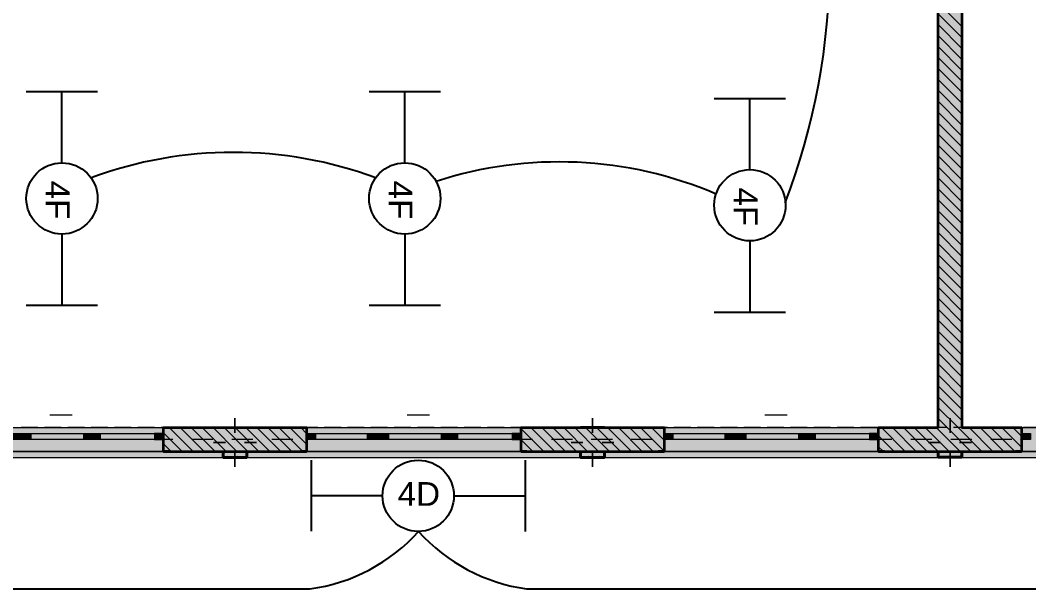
# Model space of a CAD drawing. Header units: inches. Extents: x 206002 to 410047, y 60394 to 83306.
# Drawn here: x 217728 to 226213, y 62708 to 67498 of the extents above; entities that cross this region are included whole.
import ezdxf

# ---------------------------------------------------------------- set-up
doc = ezdxf.new("R2010")
doc.units = ezdxf.units.IN
doc.header["$MEASUREMENT"] = 0
for name, color, linetype in [('LIGHTING', 1, 'Continuous'), ('PDF_Annotation - Text', 7, 'Continuous'), ('PDF_Structural - Bearing', 7, 'Continuous')]:
    doc.layers.add(name, color=color, linetype=linetype)
doc.styles.get("Standard").update_dxf_attribs({"font": 'arial.ttf'})

msp = doc.modelspace()

# ---------------------------------------------------------------- linework, layer by layer
at = {"layer": 'LIGHTING'}
for p, q in [((217779.1, 66896.1), (218379.1, 66896.1)), ((218079.1, 66296.1), (218079.1, 66896.1)), ((220663.3, 66896.1), (221263.3, 66896.1)), ((220963.3, 66296.1), (220963.3, 66896.1)), ((223566.7, 66838.9), (224166.7, 66838.9)), ((223866.7, 66238.9), (223866.7, 66838.9)), ((218079.1, 65696.1), (218079.1, 65096.1)), ((220963.3, 65696.1), (220963.3, 65096.1)), ((223866.7, 65638.9), (223866.7, 65038.9)), ((217779.1, 65096.1), (218379.1, 65096.1)), ((220663.3, 65096.1), (221263.3, 65096.1)), ((223566.7, 65038.9), (224166.7, 65038.9)), ((220175.2, 63793.3), (220175.2, 63193.3)), ((221976.7, 63791.9), (221976.7, 63191.9)), ((220776.7, 63491.9), (220175.2, 63491.9)), ((221376.7, 63491.9), (221976.7, 63491.9)), ((215903.8, 62708.3), (220165.5, 62708.3)), ((221988.5, 62708.3), (229204.4, 62708.3))]:
    msp.add_line(p, q, dxfattribs=at)
for centre in [(218079.1, 65996.1), (220963.3, 65996.1), (223866.7, 65938.9), (221076.7, 63491.9)]:
    msp.add_circle(centre, 300, dxfattribs=at)
for centre, radius, start, end in [((218777.8, 68004.7), 5762.4, 339.20288, 20.20577), ((219521.2, 62927), 3456.9, 69.73146, 110.26854), ((222262.8, 62952.8), 3350.9, 66.81914, 108.00829), ((219964.7, 64193.5), 1498.7, 277.69884, 318.06295), ((222191.9, 64186.6), 1492.2, 221.80345, 262.16533)]:
    msp.add_arc(centre, radius, start, end, dxfattribs=at)
at = {"layer": 'PDF_Annotation - Text', "lineweight": 9}
for points in [[(217976.8, 64174.6), (218163.9, 64174.6)], [(220984.7, 64174.6), (221171.8, 64174.6)], [(223992.6, 64174.6), (224179.7, 64174.6)]]:
    msp.add_lwpolyline(points, dxfattribs=at)
at = {"layer": 'PDF_Structural - Bearing', "lineweight": 18}
msp.add_lwpolyline([(271070.4, 74292.9), (240590.2, 74292.9), (240590.2, 81254.4), (237582.3, 81254.4), (237582.3, 74292.9), (207102.1, 74292.9), (207102.1, 65369.4), (216627.1, 65369.4), (216627.1, 63865.4), (261745.9, 63865.4), (261745.9, 65369.4), (271070.4, 65369.4)], close=True, dxfattribs=at)
for points in [[(261745.9, 63951.2), (261745.9, 63865.4), (216627.1, 63865.4), (216627.1, 63815.3), (261796, 63815.3), (261796, 63865.4), (261796, 65319.2), (264753.8, 65319.2), (264803.9, 65319.2), (264803.9, 72087), (264753.8, 72087), (264753.8, 65369.4), (261796, 65369.4), (261745.9, 65369.4), (261745.9, 63865.4), (261668.3, 63865.4)], [(217877.2, 64065.9), (217735.7, 64065.9)], [(218073.3, 64065.9), (217931.8, 64065.9)], [(218269.4, 64065.9), (218128, 64065.9)], [(218465.5, 64065.9), (218324.1, 64065.9)], [(218661.7, 64065.9), (218520.2, 64065.9)], [(218857.9, 64065.9), (218716.3, 64065.9)], [(219054, 64065.9), (218912.5, 64065.9)], [(219250.1, 64065.9), (219108.6, 64065.9)], [(219446.2, 64065.9), (219304.8, 64065.9)], [(219642.3, 64065.9), (219500.9, 64065.9)], [(219838.5, 64065.9), (219697, 64065.9)], [(220034.6, 64065.9), (219893.1, 64065.9)], [(220230.7, 64065.9), (220089.2, 64065.9)], [(220426.8, 64065.9), (220285.3, 64065.9)], [(220623, 64065.9), (220481.5, 64065.9)], [(220819.1, 64065.9), (220677.7, 64065.9)], [(221015.3, 64065.9), (220873.8, 64065.9)], [(221211.4, 64065.9), (221069.9, 64065.9)], [(221407.5, 64065.9), (221266, 64065.9)], [(221603.6, 64065.9), (221462.1, 64065.9)], [(221799.7, 64065.9), (221658.3, 64065.9)], [(221995.8, 64065.9), (221854.4, 64065.9)], [(222192, 64065.9), (222050.5, 64065.9)], [(222388.2, 64065.9), (222246.6, 64065.9)], [(222584.3, 64065.9), (222442.8, 64065.9)], [(222780.4, 64065.9), (222638.9, 64065.9)], [(222976.5, 64065.9), (222835.1, 64065.9)], [(223172.6, 64065.9), (223031.2, 64065.9)], [(223368.8, 64065.9), (223227.3, 64065.9)], [(223564.9, 64065.9), (223423.4, 64065.9)], [(223761, 64065.9), (223619.5, 64065.9)], [(223957.1, 64065.9), (223815.6, 64065.9)], [(224153.3, 64065.9), (224011.8, 64065.9)], [(224349.4, 64065.9), (224208, 64065.9)], [(224545.6, 64065.9), (224404.1, 64065.9)], [(224741.7, 64065.9), (224600.2, 64065.9)], [(224937.8, 64065.9), (224796.3, 64065.9)], [(225133.9, 64065.9), (224992.4, 64065.9)], [(225330, 64065.9), (225188.5, 64065.9)], [(225526.1, 64065.9), (225384.7, 64065.9)], [(225722.3, 64065.9), (225580.8, 64065.9)], [(225918.5, 64065.9), (225776.9, 64065.9)], [(226114.6, 64065.9), (225973.1, 64065.9)], [(226310.7, 64065.9), (226169.2, 64065.9)], [(217877.2, 63865.4), (217735.7, 63865.4)], [(218073.3, 63865.4), (217931.8, 63865.4)], [(218269.4, 63865.4), (218128, 63865.4)], [(218465.5, 63865.4), (218324.1, 63865.4)], [(218661.7, 63865.4), (218520.2, 63865.4)], [(218857.9, 63865.4), (218716.3, 63865.4)], [(219054, 63865.4), (218912.5, 63865.4)], [(219250.1, 63865.4), (219108.6, 63865.4)], [(219446.2, 63865.4), (219304.8, 63865.4)], [(219642.3, 63865.4), (219500.9, 63865.4)], [(219838.5, 63865.4), (219697, 63865.4)], [(220034.6, 63865.4), (219893.1, 63865.4)], [(220230.7, 63865.4), (220089.2, 63865.4)], [(220426.8, 63865.4), (220285.3, 63865.4)], [(220623, 63865.4), (220481.5, 63865.4)], [(220819.1, 63865.4), (220677.7, 63865.4)], [(221015.3, 63865.4), (220873.8, 63865.4)], [(221211.4, 63865.4), (221069.9, 63865.4)], [(221407.5, 63865.4), (221266, 63865.4)], [(221603.6, 63865.4), (221462.1, 63865.4)], [(221799.7, 63865.4), (221658.3, 63865.4)], [(221995.8, 63865.4), (221854.4, 63865.4)], [(222192, 63865.4), (222050.5, 63865.4)], [(222388.2, 63865.4), (222246.6, 63865.4)], [(222584.3, 63865.4), (222442.8, 63865.4)], [(222780.4, 63865.4), (222638.9, 63865.4)], [(222976.5, 63865.4), (222835.1, 63865.4)], [(223172.6, 63865.4), (223031.2, 63865.4)], [(223368.8, 63865.4), (223227.3, 63865.4)], [(223564.9, 63865.4), (223423.4, 63865.4)], [(223761, 63865.4), (223619.5, 63865.4)], [(223957.1, 63865.4), (223815.6, 63865.4)], [(224153.3, 63865.4), (224011.8, 63865.4)], [(224349.4, 63865.4), (224208, 63865.4)], [(224545.6, 63865.4), (224404.1, 63865.4)], [(224741.7, 63865.4), (224600.2, 63865.4)], [(224937.8, 63865.4), (224796.3, 63865.4)], [(225133.9, 63865.4), (224992.4, 63865.4)], [(225330, 63865.4), (225188.5, 63865.4)], [(225526.1, 63865.4), (225384.7, 63865.4)], [(225722.3, 63865.4), (225580.8, 63865.4)], [(225918.5, 63865.4), (225776.9, 63865.4)], [(226114.6, 63865.4), (225973.1, 63865.4)], [(226310.7, 63865.4), (226169.2, 63865.4)]]:
    msp.add_lwpolyline(points, dxfattribs=at)
at = {"layer": 'PDF_Structural - Bearing', "lineweight": 35}
for points in [[(226152.2, 72087), (226152.2, 71986.8), (226152.2, 71936.6), (226152.2, 71886.5), (225650.9, 71886.5), (225650.9, 64065.9), (226152.2, 64065.9), (226152.2, 64015.8), (226152.2, 63965.7), (226152.2, 63865.4), (226102.1, 63865.4)], [(224999.2, 63865.4), (224949, 63865.4), (224949, 63965.7), (224949, 64015.8), (224949, 64065.9), (225450.3, 64065.9), (225450.3, 71886.5)], [(218983.3, 63865.4), (218933.2, 63865.4), (218933.2, 63965.7), (218933.2, 64015.8), (218933.2, 64065.9), (220136.3, 64065.9), (220136.3, 64015.8), (220136.3, 63965.7), (220136.3, 63865.4), (220086.2, 63865.4)], [(221991.2, 63865.4), (221941.1, 63865.4), (221941.1, 63965.7), (221941.1, 64015.8), (221941.1, 64065.9), (223144.3, 64065.9), (223144.3, 64015.8), (223144.3, 63965.7), (223144.3, 63865.4), (223094.1, 63865.4)], [(218933.2, 63865.4), (220136.3, 63865.4)], [(221941.1, 63865.4), (223144.3, 63865.4)], [(224949, 63865.4), (226152.2, 63865.4)]]:
    msp.add_lwpolyline(points, dxfattribs=at)
at = {"layer": 'PDF_Structural - Bearing', "lineweight": 9}
for points in [[(225450.3, 67644), (225650.9, 67443.5)], [(225450.3, 67551.8), (225650.9, 67351.3)], [(225450.3, 67459.7), (225650.9, 67259.1)], [(225450.3, 67367.5), (225650.9, 67167)], [(225450.3, 67275.4), (225650.9, 67074.9)], [(225450.3, 67183.1), (225650.9, 66982.6)], [(225450.3, 67091), (225650.9, 66890.5)], [(225450.3, 66998.8), (225650.9, 66798.3)], [(225450.3, 66906.7), (225650.9, 66706.2)], [(225450.3, 66814.5), (225650.9, 66613.9)], [(225450.3, 66722.3), (225650.9, 66521.8)], [(225450.3, 66630.2), (225650.9, 66429.7)], [(225450.3, 66538), (225650.9, 66337.5)], [(225450.3, 66445.9), (225650.9, 66245.4)], [(225450.3, 66353.7), (225650.9, 66153.1)], [(225450.3, 66261.5), (225650.9, 66061)], [(225450.3, 66169.4), (225650.9, 65968.8)], [(225450.3, 66077.2), (225650.9, 65876.7)], [(225450.3, 65985), (225650.9, 65784.5)], [(225450.3, 65892.8), (225650.9, 65692.3)], [(225450.3, 65800.7), (225650.9, 65600.2)], [(225450.3, 65708.6), (225650.9, 65508)], [(225450.3, 65616.3), (225650.9, 65415.8)], [(225450.3, 65524.2), (225650.9, 65323.6)], [(225450.3, 65432), (225650.9, 65231.5)], [(225450.3, 65339.9), (225650.9, 65139.4)], [(225450.3, 65247.6), (225650.9, 65047.1)], [(225450.3, 65155.5), (225650.9, 64955)], [(225450.3, 65063.4), (225650.9, 64862.8)], [(225450.3, 64971.2), (225650.9, 64770.7)], [(225450.3, 64879), (225650.9, 64678.4)], [(225450.3, 64786.8), (225650.9, 64586.3)], [(225450.3, 64694.7), (225650.9, 64494.2)], [(225450.3, 64602.5), (225650.9, 64402)], [(225450.3, 64510.4), (225650.9, 64309.9)], [(225450.3, 64418.2), (225650.9, 64217.6)], [(225450.3, 64326), (225650.9, 64125.5)], [(225450.3, 64233.9), (225618.3, 64065.9), (225818.8, 63865.4)], [(225450.3, 64141.7), (225526.1, 64065.9), (225726.7, 63865.4)], [(218933.2, 64022.8), (219090.7, 63865.4)], [(218982.3, 64065.9), (219182.8, 63865.4)], [(219074.5, 64065.9), (219275, 63865.4)], [(219166.6, 64065.9), (219367.1, 63865.4)], [(219258.8, 64065.9), (219459.4, 63865.4)], [(219351, 64065.9), (219551.5, 63865.4)], [(219443.1, 64065.9), (219643.7, 63865.4)], [(219535.3, 64065.9), (219735.8, 63865.4)], [(219627.4, 64065.9), (219827.9, 63865.4)], [(219719.7, 64065.9), (219920.2, 63865.4)], [(219811.8, 64065.9), (220012.3, 63865.4)], [(219903.9, 64065.9), (220104.5, 63865.4)], [(219996.1, 64065.9), (220136.3, 63925.7)], [(220088.3, 64065.9), (220136.3, 64017.8)], [(221941.1, 64056.4), (222132.1, 63865.4)], [(222023.8, 64065.9), (222224.3, 63865.4)], [(222116, 64065.9), (222316.5, 63865.4)], [(222208.1, 64065.9), (222408.6, 63865.4)], [(222300.2, 64065.9), (222500.8, 63865.4)], [(222392.5, 64065.9), (222593, 63865.4)], [(222484.6, 64065.9), (222685.2, 63865.4)], [(222576.8, 64065.9), (222777.3, 63865.4)], [(222668.9, 64065.9), (222869.4, 63865.4)], [(222761.2, 64065.9), (222961.7, 63865.4)], [(222853.3, 64065.9), (223053.8, 63865.4)], [(222945.4, 64065.9), (223144.3, 63867.1)], [(223037.6, 64065.9), (223144.3, 63959.2)], [(223129.8, 64065.9), (223144.3, 64051.4)], [(224949, 63997.8), (225081.5, 63865.4)], [(224973.1, 64065.9), (225173.6, 63865.4)], [(225065.3, 64065.9), (225265.9, 63865.4)], [(225157.5, 64065.9), (225358, 63865.4)], [(225249.6, 64065.9), (225450.1, 63865.4)], [(225341.8, 64065.9), (225542.3, 63865.4)], [(225434, 64065.9), (225634.5, 63865.4)], [(225710.4, 64065.9), (225911, 63865.4)], [(225802.6, 64065.9), (226003.1, 63865.4)], [(225894.8, 64065.9), (226095.3, 63865.4)], [(225987, 64065.9), (226152.2, 63900.7)], [(226079.1, 64065.9), (226152.2, 63992.8)], [(218933.2, 63930.7), (218998.5, 63865.4)], [(221941.1, 63964.3), (222040, 63865.4)], [(224949, 63905.7), (224989.3, 63865.4)], [(221941.1, 63872.1), (221947.8, 63865.4)]]:
    msp.add_lwpolyline(points, dxfattribs=at)
at = {"layer": 'PDF_Structural - Bearing', "lineweight": 0}
for points in [[(219534.8, 64146.1), (219534.8, 64020.8)], [(222542.7, 64146.4), (222542.7, 64021.1)], [(225550.6, 64146.8), (225550.6, 64021.5)], [(219354.3, 63940.6), (219454.6, 63940.6)], [(219715.2, 63940.6), (219615, 63940.6)], [(222362.2, 63940.9), (222462.5, 63940.9)], [(222723.2, 63940.9), (222622.9, 63940.9)], [(225370.1, 63941.3), (225470.4, 63941.3)], [(225731.1, 63941.3), (225630.8, 63941.3)], [(219534.8, 63735.1), (219534.8, 63860.4)], [(222542.7, 63735.4), (222542.7, 63860.7)], [(225550.6, 63735.8), (225550.6, 63861.1)]]:
    msp.add_lwpolyline(points, close=True, dxfattribs=at)
at = {"layer": 'PDF_Structural - Bearing', "lineweight": 35}
for points in [[(222442.4, 64065.9), (222442.4, 64066.2), (222642.9, 64066.2), (222642.9, 64065.9), (222642.9, 64066.2), (222442.4, 64066.2)], [(219635, 63865.4), (219635, 63815.3), (219434.5, 63815.3), (219434.5, 63865.4), (219434.5, 63815.3), (219635, 63815.3)], [(222642.9, 63865.4), (222642.9, 63815.6), (222442.4, 63815.6), (222442.4, 63865.4), (222442.4, 63815.6), (222642.9, 63815.6)], [(225650.9, 63865.4), (225650.9, 63816), (225450.3, 63816), (225450.3, 63865.4), (225450.3, 63816), (225650.9, 63816)]]:
    msp.add_lwpolyline(points, close=True, dxfattribs=at)
at = {"layer": 'PDF_Structural - Bearing', "lineweight": 13}
for points in [[(217128.4, 64065.9), (218933.2, 64065.9), (218933.2, 64015.8), (218933.2, 63965.7), (218933.2, 64015.8), (218858, 64015.8), (218858, 63965.7), (218933.2, 63965.7), (218933.2, 63865.4), (217128.4, 63865.4), (217128.4, 63965.7), (217128.4, 64015.8)], [(217730, 64015.8), (217817.7, 64015.8), (217817.7, 63965.7), (217730, 63965.7), (217642.3, 63965.7), (217642.3, 64015.8)], [(218331.6, 64015.8), (218399.8, 64015.8), (218399.8, 63965.7), (218331.6, 63965.7), (218263.4, 63965.7), (218263.4, 64015.8)], [(220136.3, 64065.9), (221941.1, 64065.9), (221941.1, 64015.8), (221941.1, 63965.7), (221941.1, 64015.8), (221865.9, 64015.8), (221865.9, 63965.7), (221941.1, 63965.7), (221941.1, 63865.4), (220136.3, 63865.4), (220136.3, 63965.7), (220136.3, 64015.8)], [(220136.3, 64015.8), (220211.5, 64015.8), (220211.5, 63965.7), (220136.3, 63965.7)], [(220737.9, 64015.8), (220825.7, 64015.8), (220825.7, 63965.7), (220737.9, 63965.7), (220650.2, 63965.7), (220650.2, 64015.8)], [(221339.5, 64015.8), (221407.7, 64015.8), (221407.7, 63965.7), (221339.5, 63965.7), (221271.3, 63965.7), (221271.3, 64015.8)], [(223144.3, 64065.9), (224949, 64065.9), (224949, 64015.8), (224949, 63965.7), (224949, 64015.8), (224873.8, 64015.8), (224873.8, 63965.7), (224949, 63965.7), (224949, 63865.4), (223144.3, 63865.4), (223144.3, 63965.7), (223144.3, 64015.8)], [(223144.3, 64015.8), (223219.5, 64015.8), (223219.5, 63965.7), (223144.3, 63965.7)], [(223745.9, 64015.8), (223833.6, 64015.8), (223833.6, 63965.7), (223745.9, 63965.7), (223658.1, 63965.7), (223658.1, 64015.8)], [(224347.4, 64015.8), (224415.6, 64015.8), (224415.6, 63965.7), (224347.4, 63965.7), (224279.3, 63965.7), (224279.3, 64015.8)], [(226152.2, 64065.9), (227956.9, 64065.9), (227956.9, 64015.8), (227956.9, 63965.7), (227956.9, 64015.8), (227881.7, 64015.8), (227881.7, 63965.7), (227956.9, 63965.7), (227956.9, 63865.4), (226152.2, 63865.4), (226152.2, 63965.7), (226152.2, 64015.8)], [(226152.2, 64015.8), (226227.4, 64015.8), (226227.4, 63965.7), (226152.2, 63965.7)]]:
    msp.add_lwpolyline(points, close=True, dxfattribs=at)
for points in [[(217817.7, 64015.8), (218263.4, 64015.8)], [(218399.8, 64015.8), (218858, 64015.8)], [(220211.5, 64015.8), (220650.2, 64015.8)], [(220825.7, 64015.8), (221271.3, 64015.8)], [(221407.7, 64015.8), (221865.9, 64015.8)], [(223219.5, 64015.8), (223658.1, 64015.8)], [(223833.6, 64015.8), (224279.3, 64015.8)], [(224415.6, 64015.8), (224873.8, 64015.8)], [(218263.4, 63965.7), (217817.7, 63965.7)], [(218858, 63965.7), (218399.8, 63965.7)], [(220650.2, 63965.7), (220211.5, 63965.7)], [(221271.3, 63965.7), (220825.7, 63965.7)], [(221865.9, 63965.7), (221407.7, 63965.7)], [(223658.1, 63965.7), (223219.5, 63965.7)], [(224279.3, 63965.7), (223833.6, 63965.7)], [(224873.8, 63965.7), (224415.6, 63965.7)], [(218933.2, 63865.4), (218983.3, 63865.4)], [(220136.3, 63865.4), (220086.2, 63865.4)], [(221941.1, 63865.4), (221991.2, 63865.4)], [(223144.3, 63865.4), (223094.1, 63865.4)], [(224949, 63865.4), (224999.2, 63865.4)], [(226152.2, 63865.4), (226102.1, 63865.4)]]:
    msp.add_lwpolyline(points, dxfattribs=at)
at = {"layer": 'PDF_Structural - Bearing', "lineweight": 20}
for points in [[(217739.9, 63965.7), (217739.9, 63965.7)], [(218005.2, 63965.7), (217828.4, 63965.7)], [(218075.9, 63965.7), (218075.9, 63965.7)], [(218341.2, 63965.7), (218164.4, 63965.7)], [(218412, 63965.7), (218412, 63965.7)], [(218677.3, 63965.7), (218500.4, 63965.7)], [(218748, 63965.7), (218748, 63965.7)], [(219013.3, 63965.7), (218836.4, 63965.7)], [(219084.1, 63965.7), (219084.1, 63965.7)], [(219349.3, 63965.7), (219172.5, 63965.7)], [(219420.1, 63965.7), (219420.1, 63965.7)], [(219685.4, 63965.7), (219508.5, 63965.7)], [(219756, 63965.7), (219756, 63965.7)], [(220021.3, 63965.7), (219844.5, 63965.7)], [(220092.1, 63965.7), (220092.1, 63965.7)], [(220357.4, 63965.7), (220180.6, 63965.7)], [(220428.1, 63965.7), (220428.1, 63965.7)], [(220693.4, 63965.7), (220516.5, 63965.7)], [(220764.2, 63965.7), (220764.2, 63965.7)], [(221029.4, 63965.7), (220852.6, 63965.7)], [(221100.2, 63965.7), (221100.2, 63965.7)], [(221365.5, 63965.7), (221188.6, 63965.7)], [(221436.2, 63965.7), (221436.2, 63965.7)], [(221701.5, 63965.7), (221524.6, 63965.7)], [(221772.3, 63965.7), (221772.3, 63965.7)], [(222037.6, 63965.7), (221860.7, 63965.7)], [(222108.2, 63965.7), (222108.2, 63965.7)], [(222373.5, 63965.7), (222196.7, 63965.7)], [(222444.3, 63965.7), (222444.3, 63965.7)], [(222709.5, 63965.7), (222532.7, 63965.7)], [(222780.3, 63965.7), (222780.3, 63965.7)], [(223045.6, 63965.7), (222868.7, 63965.7)], [(223116.3, 63965.7), (223116.3, 63965.7)], [(223381.6, 63965.7), (223204.7, 63965.7)], [(223452.4, 63965.7), (223452.4, 63965.7)], [(223717.7, 63965.7), (223540.8, 63965.7)], [(223788.4, 63965.7), (223788.4, 63965.7)], [(224053.7, 63965.7), (223876.8, 63965.7)], [(224124.3, 63965.7), (224124.3, 63965.7)], [(224389.6, 63965.7), (224212.8, 63965.7)], [(224460.4, 63965.7), (224460.4, 63965.7)], [(224725.7, 63965.7), (224548.9, 63965.7)], [(224796.4, 63965.7), (224796.4, 63965.7)], [(225061.7, 63965.7), (224884.8, 63965.7)], [(225132.5, 63965.7), (225132.5, 63965.7)], [(225397.7, 63965.7), (225220.9, 63965.7)], [(225468.5, 63965.7), (225468.5, 63965.7)], [(225733.8, 63965.7), (225556.9, 63965.7)], [(225804.5, 63965.7), (225804.5, 63965.7)], [(226069.8, 63965.7), (225892.9, 63965.7)], [(226140.6, 63965.7), (226140.6, 63965.7)]]:
    msp.add_lwpolyline(points, dxfattribs=at)
at = {"layer": 'PDF_Structural - Bearing', "lineweight": 0}
for points in [[(219534.8, 63940.6), (219534.8, 63940.6)], [(219534.8, 63940.6), (219534.8, 63940.6)], [(222542.7, 63940.9), (222542.7, 63940.9)], [(222542.7, 63940.9), (222542.7, 63940.9)], [(225550.6, 63941.3), (225550.6, 63941.3)], [(225550.6, 63941.3), (225550.6, 63941.3)]]:
    msp.add_lwpolyline(points, dxfattribs=at)
at = {"layer": 'PDF_Structural - Bearing', "lineweight": 15}
for points in [[(219471.7, 63831.3), (219471.7, 63831.3)], [(219471.7, 63831.3), (219471.7, 63831.3)], [(219515.1, 63856.4), (219515.1, 63856.4)], [(219515.1, 63856.4), (219515.1, 63856.4)], [(219558.5, 63831.3), (219558.5, 63831.3)], [(219558.5, 63831.3), (219558.5, 63831.3)], [(219601.9, 63856.4), (219601.9, 63856.4)], [(219601.9, 63856.4), (219601.9, 63856.4)], [(222467.4, 63856.4), (222467.4, 63856.4)], [(222467.4, 63856.4), (222467.4, 63856.4)], [(222510.8, 63831.3), (222510.8, 63831.3)], [(222510.8, 63831.3), (222510.8, 63831.3)], [(222554.2, 63856.4), (222554.2, 63856.4)], [(222554.2, 63856.4), (222554.2, 63856.4)], [(222597.6, 63831.3), (222597.6, 63831.3)], [(222597.6, 63831.3), (222597.6, 63831.3)], [(222641, 63856.4), (222641, 63856.4)], [(222641, 63856.4), (222641, 63856.4)], [(225463, 63831.3), (225463, 63831.3)], [(225463, 63831.3), (225463, 63831.3)], [(225506.5, 63856.4), (225506.5, 63856.4)], [(225506.5, 63856.4), (225506.5, 63856.4)], [(225549.9, 63831.3), (225549.9, 63831.3)], [(225549.9, 63831.3), (225549.9, 63831.3)], [(225593.3, 63856.4), (225593.3, 63856.4)], [(225593.3, 63856.4), (225593.3, 63856.4)], [(225636.7, 63831.3), (225636.7, 63831.3)], [(225636.7, 63831.3), (225636.7, 63831.3)]]:
    msp.add_lwpolyline(points, dxfattribs=at)
at = {"layer": 'PDF_Structural - Bearing', "color": 7, "lineweight": 0, "true_color": 0xffffff, "transparency": 33554559}
for points in [[(225450.3, 71886.5), (225650.9, 71886.5), (225450.3, 64065.9), (225650.9, 64065.9)], [(222642.9, 64066.2), (222642.9, 64065.9), (222442.4, 64066.2), (222442.4, 64065.9)], [(222642.9, 64066.2), (222642.9, 64065.9), (222442.4, 64066.2), (222442.4, 64065.9)], [(217128.4, 63865.4), (217128.4, 64065.9), (218933.2, 63865.4), (218933.2, 64065.9)], [(217730, 63965.7), (217730, 64015.8), (217642.3, 63965.7), (217642.3, 64015.8)], [(217730, 64015.8), (217730, 63965.7), (217817.7, 64015.8), (217817.7, 63965.7)], [(218263.4, 63965.7), (218263.4, 64015.8), (217817.7, 63965.7), (217817.7, 64015.8)], [(218331.6, 63965.7), (218331.6, 64015.8), (218263.4, 63965.7), (218263.4, 64015.8)], [(218331.6, 64015.8), (218331.6, 63965.7), (218399.8, 64015.8), (218399.8, 63965.7)], [(218858, 63965.7), (218858, 64015.8), (218399.8, 63965.7), (218399.8, 64015.8)], [(218933.2, 63965.7), (218933.2, 64015.8), (218858, 63965.7), (218858, 64015.8)], [(218933.2, 64065.9), (220136.3, 64065.9), (218933.2, 63865.4), (220136.3, 63865.4)], [(220136.3, 63865.4), (220136.3, 64065.9), (221941.1, 63865.4), (221941.1, 64065.9)], [(220136.3, 64015.8), (220136.3, 63965.7), (220211.5, 64015.8), (220211.5, 63965.7)], [(220650.2, 63965.7), (220650.2, 64015.8), (220211.5, 63965.7), (220211.5, 64015.8)], [(220737.9, 63965.7), (220737.9, 64015.8), (220650.2, 63965.7), (220650.2, 64015.8)], [(220737.9, 64015.8), (220737.9, 63965.7), (220825.7, 64015.8), (220825.7, 63965.7)], [(221271.3, 63965.7), (221271.3, 64015.8), (220825.7, 63965.7), (220825.7, 64015.8)], [(221339.5, 63965.7), (221339.5, 64015.8), (221271.3, 63965.7), (221271.3, 64015.8)], [(221339.5, 64015.8), (221339.5, 63965.7), (221407.7, 64015.8), (221407.7, 63965.7)], [(221865.9, 63965.7), (221865.9, 64015.8), (221407.7, 63965.7), (221407.7, 64015.8)], [(221941.1, 63965.7), (221941.1, 64015.8), (221865.9, 63965.7), (221865.9, 64015.8)], [(221941.1, 64065.9), (223144.3, 64065.9), (221941.1, 63865.4), (223144.3, 63865.4)], [(223144.3, 63865.4), (223144.3, 64065.9), (224949, 63865.4), (224949, 64065.9)], [(223144.3, 64015.8), (223144.3, 63965.7), (223219.5, 64015.8), (223219.5, 63965.7)], [(223658.1, 63965.7), (223658.1, 64015.8), (223219.5, 63965.7), (223219.5, 64015.8)], [(223745.9, 63965.7), (223745.9, 64015.8), (223658.1, 63965.7), (223658.1, 64015.8)], [(223745.9, 64015.8), (223745.9, 63965.7), (223833.6, 64015.8), (223833.6, 63965.7)], [(224279.3, 63965.7), (224279.3, 64015.8), (223833.6, 63965.7), (223833.6, 64015.8)], [(224347.4, 63965.7), (224347.4, 64015.8), (224279.3, 63965.7), (224279.3, 64015.8)], [(224347.4, 64015.8), (224347.4, 63965.7), (224415.6, 64015.8), (224415.6, 63965.7)], [(224873.8, 63965.7), (224873.8, 64015.8), (224415.6, 63965.7), (224415.6, 64015.8)], [(224949, 63965.7), (224949, 64015.8), (224873.8, 63965.7), (224873.8, 64015.8)], [(226152.2, 63865.4), (224949, 63865.4), (226152.2, 64065.9), (224949, 64065.9)], [(226152.2, 63865.4), (226152.2, 64065.9), (227956.9, 63865.4), (227956.9, 64065.9)], [(226152.2, 64015.8), (226152.2, 63965.7), (226227.4, 64015.8), (226227.4, 63965.7)], [(261745.9, 63865.4), (261745.9, 63815.3), (216627.1, 63865.4), (216627.1, 63815.3)], [(219635, 63815.3), (219434.5, 63815.3), (219635, 63865.4), (219434.5, 63865.4)], [(219635, 63815.3), (219434.5, 63815.3), (219635, 63865.4), (219434.5, 63865.4)], [(222642.9, 63815.6), (222442.4, 63815.6), (222642.9, 63865.4), (222442.4, 63865.4)], [(222642.9, 63815.6), (222442.4, 63815.6), (222642.9, 63865.4), (222442.4, 63865.4)], [(225650.9, 63816), (225450.3, 63816), (225650.9, 63865.4), (225450.3, 63865.4)], [(225650.9, 63816), (225450.3, 63816), (225650.9, 63865.4), (225450.3, 63865.4)]]:
    msp.add_solid(points, dxfattribs=at)
at = {"layer": 'PDF_Structural - Bearing', "lineweight": 0, "transparency": 33554559}
for points in [[(219434.5, 64065.9), (219635, 64065.9), (219434.5, 63865.4), (219635, 63865.4)], [(222442.4, 64065.9), (222642.9, 64065.9), (222442.4, 63865.4), (222642.9, 63865.4)], [(225650.9, 64065.9), (225650.9, 63865.4), (225450.3, 64065.9), (225450.3, 63865.4)], [(225450.3, 64065.9), (225650.9, 64065.9), (225450.3, 63865.4), (225650.9, 63865.4)]]:
    msp.add_solid(points, dxfattribs=at)

# ---------------------------------------------------------------- texts
at = {"layer": 'LIGHTING', "char_height": 200, "attachment_point": 1, "rotation": 270}
for insert in [(218143.3, 66146.2), (221027.5, 66146.2), (223930.8, 66088.9)]:
    msp.add_mtext_dynamic_manual_height_columns('4F', width=175.49, gutter_width=1, heights=[0], dxfattribs=dict(at, insert=insert))
at = {"layer": 'LIGHTING', "insert": (220903.1, 63607.5), "char_height": 200, "attachment_point": 1}
msp.add_mtext_dynamic_manual_height_columns('4D', width=175.49, gutter_width=1, heights=[0], dxfattribs=at)

doc.saveas('drawing.dxf')
